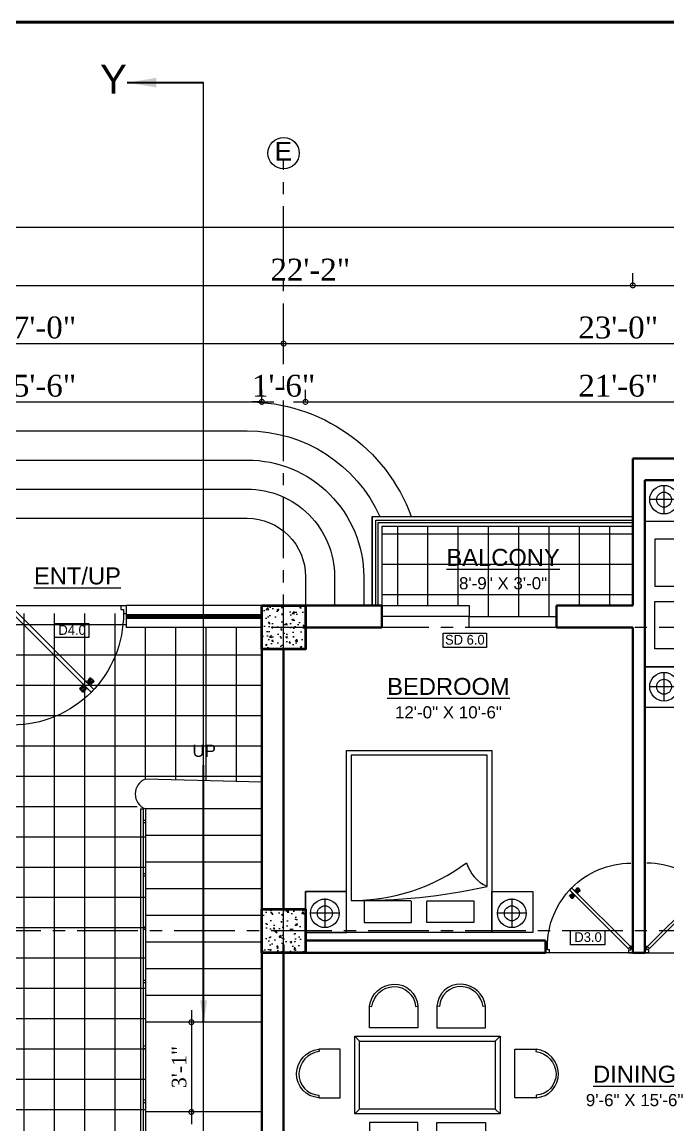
# Model space of a CAD drawing. Header units: inches. Extents: x 5223 to 201172, y -52570 to -12314.
# Drawn here: x 196936.6 to 197203, y -51606.3 to -51151.7 of the extents above; entities that cross this region are included whole.
import ezdxf

# ---------------------------------------------------------------- set-up
doc = ezdxf.new("R2010")
doc.units = ezdxf.units.IN
doc.header["$LTSCALE"] = 20
doc.header["$MEASUREMENT"] = 0
doc.header["$PDMODE"] = 98
doc.linetypes.add('CENTER', pattern=[2, 1.25, -0.25, 0.25, -0.25])
for name, color, linetype, lineweight in [('A. WINDOW', 140, 'Continuous', 5), ('border', 242, 'Continuous', 40), ('CL', 252, 'CENTER', 5), ('column', 1, 'Continuous', 35), ('D-DIM', 5, 'Continuous', 13), ('Dim', 7, 'Continuous', 9), ('Dimention', 77, 'Continuous', 9), ('door', 103, 'Continuous', 9), ('ELE 0.9', 252, 'Continuous', 9), ('furniture', 32, 'Continuous', 5), ('ha', 253, 'Continuous', 5), ('hatch tile', 253, 'Continuous', 0), ('leader lines', 191, 'Continuous', 9), ('PUERTAS', 7, 'Continuous', 13), ('railings', 153, 'Continuous', 9), ('stairs', 6, 'Continuous', 9), ('T-TEXT', 7, 'Continuous', 13), ('text', 247, 'Continuous', 13), ('Wall', 7, 'Continuous', 30), ('window', 150, 'Continuous', 13)]:
    doc.layers.add(name, color=color, linetype=linetype, lineweight=lineweight)
doc.styles.add('ARIAL', font='romans.shx')
doc.styles.get("Standard").update_dxf_attribs({"font": 'ARIALN.TTF'})
doc.styles.add('Times', font='times.ttf')
doc.dimstyles.new('D100', dxfattribs={"dimtxt": 8, "dimasz": 9, "dimexe": 5, "dimexo": 5, "dimgap": 2, "dimtad": 1, "dimdec": 0, "dimzin": 3, "dimdsep": 46, "dimlunit": 4, "dimtxsty": 'Times', "dimblk": 'DOTSMALL', "dimcen": 0.09, "dimdle": 5, "dimaunit": 1, "dimadec": 3, "dimazin": 0, "dimtfac": 1, "dimtdec": 0, "dimtix": 1, "dimtofl": 0, "dimtmove": 1, "dimatfit": 0, "dimfxl": 1, "dimtolj": 1, "dimtzin": 0, "dimarcsym": 0})
doc.dimstyles.get("Standard").update_dxf_attribs({"dimtxt": 12, "dimasz": 9, "dimexe": 6, "dimexo": 12, "dimgap": 0.09, "dimtad": 0, "dimdec": 0, "dimzin": 0, "dimdsep": 46, "dimlunit": 4, "dimtxsty": 'Standard', "dimcen": 3, "dimadec": 0, "dimazin": 0, "dimtfac": 1, "dimtdec": 0, "dimtofl": 0, "dimtmove": 0, "dimatfit": 3, "dimfxl": 1, "dimtolj": 1, "dimtzin": 0, "dimarcsym": 0})

# ---------------------------------------------------------------- blocks, each defined once
blk = doc.blocks.new('COL')
at = {"layer": 'ELE 0.9'}
h = blk.add_hatch(dxfattribs=at)
h.set_pattern_fill('AR-CONC', color=256, style=0)
h.set_pattern_definition([(50, (0, 0), (7.17260183, -0.62752135), [0.75, -8.25]), (355, (0, 0), (-1.38751334, 7.52192134), [0.6, -6.6]), (100.4514, (0.598, -0.052), (5.78509382, 6.89439542), [0.6374019, -7.01142112]), (46.1842, (0, 2), (10.6724105, -1.65519014), [1.125, -12.375]), (96.6356, (0.889, 1.862), (9.34662706, 9.7411787), [0.9561029, -10.51713]), (351.1842, (0, 2), (9.34661945, 9.741186), [0.9, -9.9]), (21, (1, 1.5), (5.96907052, -4.0261889), [0.75, -8.25]), (326, (1, 1.5), (2.43315332, 7.25150045), [0.6, -6.6]), (71.4514, (1.4974, 1.1645), (8.4022263, 3.22530497), [0.6374019, -7.01142112]), (37.5, (0, 0), (0.121598553, 3.32893854), [0, -6.52, 0, -6.7, 0, -6.625]), (7.5, (0, 0), (2.630695374, 3.94411712), [0, -3.82, 0, -6.37, 0, -2.525]), (327.5, (-2.23, 0), (5.33822436, -0.225548717), [0, -2.5, 0, -7.8, 0, -10.35]), (317.5, (-3.23, 0), (5.8318617, 1.00104982), [0, -3.25, 0, -5.18, 0, -7.35])])
h.paths.add_polyline_path([(151149.68, -27522.26), (151149.68, -27540.26), (151167.68, -27540.26), (151167.68, -27522.26)])
at = {"layer": 'column'}
blk.add_lwpolyline([(151149.68, -27522.26), (151167.68, -27522.26), (151167.68, -27540.26)], dxfattribs=at)
blk.add_lwpolyline([(151149.68, -27522.26), (151167.68, -27522.26), (151167.68, -27540.26), (151149.68, -27540.26)], close=True, dxfattribs=at)
blk = doc.blocks.new('3ft')
at = {"layer": 'PUERTAS', "color": 8}
for p, q in [((22.57, 24.94), (21.65, 25.68)), ((22.63, 24.99), (21.69, 25.75)), ((22.74, 25.1), (21.84, 25.9)), ((22.13, 26.28), (21.98, 26.13)), ((22.88, 25.24), (22.01, 26.06)), ((22.13, 26.28), (22.27, 26.42)), ((22.29, 26.41), (22.27, 26.42)), ((23.16, 25.52), (22.34, 26.39)), ((23.3, 25.66), (22.5, 26.56)), ((23.41, 25.77), (22.65, 26.71)), ((22.69, 24.32), (23.02, 24.83)), ((23.46, 25.83), (22.72, 26.75)), ((22.95, 24.96), (22.84, 25.07)), ((22.98, 24.99), (22.86, 25.1)), ((23.03, 25.04), (22.91, 25.15)), ((22.91, 24.53), (23.1, 24.91)), ((23.11, 25.12), (22.99, 25.23)), ((23.13, 24.76), (23.18, 24.99)), ((23.28, 25.3), (23.17, 25.41)), ((23.36, 25.37), (23.25, 25.49)), ((23.31, 24.94), (23.28, 25.08)), ((23.41, 25.43), (23.3, 25.54)), ((23.46, 25.09), (23.32, 25.13)), ((23.44, 25.45), (23.33, 25.56)), ((23.64, 25.27), (23.41, 25.22)), ((23.87, 25.49), (23.49, 25.3)), ((24.08, 25.71), (23.57, 25.38)), ((24.07, 23.82), (24.3, 23.88)), ((24.25, 24), (24.39, 23.97)), ((24.4, 24.15), (24.43, 24.01)), ((24.58, 24.33), (24.52, 24.1)), ((24.6, 23.97), (24.72, 23.86)), ((24.8, 24.56), (24.61, 24.18)), ((25.02, 24.77), (24.68, 24.26)), ((24.68, 24.05), (24.79, 23.94)), ((24.73, 24.1), (24.85, 23.99)), ((24.76, 24.13), (24.87, 24.02)), ((24.97, 23.99), (25.87, 23.2)), ((25.08, 24.1), (26.02, 23.34)), ((25.14, 24.15), (26.06, 23.41)), ((23.63, 23.38), (24.14, 23.72)), ((23.84, 23.6), (24.22, 23.79)), ((24.25, 23.26), (24.99, 22.34)), ((24.27, 23.64), (24.38, 23.53)), ((24.3, 23.67), (24.41, 23.56)), ((24.3, 23.32), (25.06, 22.38)), ((24.35, 23.72), (24.46, 23.61)), ((24.41, 23.43), (25.2, 22.53)), ((24.43, 23.8), (24.54, 23.69)), ((24.55, 23.57), (25.37, 22.7)), ((24.83, 23.85), (25.7, 23.03)), ((25.58, 22.82), (25.43, 22.67)), ((25.58, 22.82), (25.73, 22.97)), ((25.72, 22.98), (25.73, 22.97)), ((0, 0), (36, 0))]:
    blk.add_line(p, q, dxfattribs=at)
at = {"layer": 'PUERTAS', "color": 1}
for p, q in [((21.67, 25.73), (22.17, 26.23)), ((22.49, 24.95), (21.67, 25.61)), ((21.7, 25.82), (22.14, 26.26)), ((21.73, 25.79), (21.7, 25.82)), ((22.58, 26.7), (22.14, 26.26)), ((22.67, 26.73), (22.17, 26.23)), ((22.61, 26.67), (22.58, 26.7)), ((22.6, 24.96), (23.02, 25.38)), ((22.61, 24.25), (22.92, 24.72)), ((22.62, 24.13), (22.61, 24.14)), ((22.7, 25.07), (22.71, 25.06)), ((23.45, 25.91), (22.79, 26.73)), ((22.82, 25.06), (23.08, 25.32)), ((22.94, 24.95), (22.83, 25.07)), ((22.92, 24.72), (22.92, 24.72)), ((22.93, 24.94), (23.19, 25.21)), ((22.93, 24.84), (22.93, 24.83)), ((23.44, 25.81), (23.02, 25.38)), ((23.34, 25.58), (23.08, 25.32)), ((23.46, 25.47), (23.19, 25.21)), ((23.33, 25.7), (23.34, 25.69)), ((23.45, 25.46), (23.33, 25.57)), ((23.57, 25.47), (23.57, 25.47)), ((24.15, 25.79), (23.68, 25.48)), ((23.68, 25.48), (23.68, 25.48)), ((24.25, 23.62), (24.51, 23.89)), ((24.27, 25.78), (24.26, 25.79)), ((24.78, 24.15), (24.51, 23.89)), ((24.89, 24.03), (24.63, 23.77)), ((25.11, 24.14), (24.69, 23.71)), ((24.77, 24.14), (24.88, 24.03)), ((24.79, 24.38), (24.78, 24.37)), ((24.78, 24.26), (24.78, 24.26)), ((25.1, 24.84), (24.79, 24.38)), ((25, 24.03), (25, 24.03)), ((25.09, 24.96), (25.1, 24.95)), ((25.22, 24.14), (26.03, 23.48)), ((23.44, 23.31), (23.45, 23.3)), ((23.56, 23.3), (24.03, 23.61)), ((24.03, 23.61), (24.03, 23.62)), ((24.14, 23.62), (24.14, 23.62)), ((24.26, 23.29), (24.69, 23.71)), ((24.26, 23.63), (24.37, 23.52)), ((24.26, 23.18), (24.92, 22.37)), ((24.37, 23.52), (24.63, 23.77)), ((24.37, 23.4), (24.37, 23.4)), ((25.04, 22.36), (25.54, 22.86)), ((25.1, 22.42), (25.13, 22.39)), ((25.13, 22.39), (25.57, 22.83)), ((26.04, 23.37), (25.54, 22.86)), ((26.01, 23.27), (25.57, 22.83)), ((25.98, 23.3), (26.01, 23.27))]:
    blk.add_line(p, q, dxfattribs=at)
at = {"layer": 'PUERTAS', "color": 2}
for p, q in [((21.99, 26.11), (21.98, 26.13)), ((26.05, 25.92), (25.23, 26.74)), ((25.42, 22.68), (25.43, 22.67))]:
    blk.add_line(p, q, dxfattribs=at)
at = {"layer": 'PUERTAS', "color": 1}
for centre, start, end in [((22.54, 25.01), 231.0764, 315), ((22.67, 24.2), 135, 225), ((22.73, 26.68), 38.9236, 135), ((22.77, 25.12), 225, 315), ((22.99, 24.89), 135, 219.7428), ((22.87, 24.78), 315, 39.7428), ((23.28, 25.63), 315, 45), ((23.39, 25.86), 315, 38.9236), ((23.51, 25.41), 50.2572, 135), ((23.62, 25.53), 230.2572, 315), ((24.2, 25.73), 45, 135), ((24.84, 24.31), 135, 219.7428), ((24.72, 24.21), 315, 39.7428), ((24.94, 23.98), 45, 135), ((25.04, 24.89), 315, 45), ((25.17, 24.08), 51.0764, 135), ((23.51, 23.36), 225, 315), ((24.09, 23.56), 50.2572, 135), ((24.2, 23.68), 230.2572, 315), ((24.32, 23.23), 135, 218.9236), ((24.42, 23.46), 135, 225), ((24.98, 22.42), 218.9236, 315), ((25.98, 23.42), 315, 51.0764)]:
    blk.add_arc(centre, 0.08, start, end, dxfattribs=at)
at = {"layer": 'window'}
for p, q in [((1.01, 2.52), (25.23, 26.74)), ((26.05, 25.92), (1.77, 1.64)), ((0, 2.4), (0, 0)), ((0.72, 2.4), (0, 2.4)), ((1.6, 0), (0, 0)), ((0.72, 1.52), (0.72, 2.44)), ((0.8, 1.52), (0.72, 1.52)), ((0.8, 1.52), (0.8, 2.41)), ((0.8, 1.2), (0.8, 1.52)), ((1.6, 1.2), (0.8, 1.2)), ((1.57, 1.84), (0.94, 2.47)), ((1.63, 1.89), (0.97, 2.55)), ((1.63, 1.89), (1.57, 1.84)), ((1.77, 1.64), (1.57, 1.84)), ((1.6, 0), (1.6, 1.2)), ((34.4, 0), (34.4, 1.2)), ((34.4, 1.2), (35.2, 1.2)), ((34.4, 0), (36, 0)), ((35.2, 1.2), (35.2, 2.4)), ((35.2, 2.4), (36, 2.4)), ((36, 0), (36, 2.4))]:
    blk.add_line(p, q, dxfattribs=at)
for radius in [0.155, 0.0752]:
    blk.add_circle((0.82, 2.56), radius, dxfattribs=at)
blk.add_arc((0.82, 2.56), 34.38, 359.7285, 90.0333, dxfattribs=at)
blk = doc.blocks.new('*U20')
at = {"color": 3, "xscale": -1}
blk.add_blockref('3ft', (42, 0), dxfattribs=at)
blk = doc.blocks.new('ban6c 800x1500')
for p, q in [((-388, 2100), (-338, 2050)), ((412, 2100), (362, 2050)), ((-388, 600), (-338, 650)), ((412, 600), (362, 650))]:
    blk.add_line(p, q)
for points in [[(245, 2472, 0.400825), (-5, 2701, 0.365678), (-255, 2472)], [(-698, 1948), (-695, 1924, 0.365407), (-901, 1698, 0.400527), (-696, 1473), (-698, 1448)], [(722, 1948), (718, 1924, -0.365407), (925, 1698, -0.400527), (720, 1473), (722, 1448)], [(-698, 752), (-695, 777, -0.365407), (-901, 1003, -0.400527), (-696, 1227), (-698, 1252)], [(722, 752), (718, 777, 0.365407), (925, 1003, 0.400527), (720, 1227), (722, 1252)], [(245, 229, -0.400825), (-5, 0, -0.365678), (-255, 229)]]:
    blk.add_lwpolyline(points, format="xyb")
for points in [[(-5, 2676, -0.400527), (220, 2470), (245, 2472), (245, 2250), (-255, 2250), (-255, 2472), (-230, 2469, -0.365407)], [(-926, 1698, 0.400825), (-698, 1448), (-476, 1448), (-476, 1948), (-698, 1948, 0.365678)], [(950, 1698, -0.400825), (722, 1448), (500, 1448), (500, 1948), (722, 1948, -0.365678)], [(-926, 1002, -0.400825), (-698, 1252), (-476, 1252), (-476, 752), (-698, 752, -0.365678)], [(950, 1002, 0.400825), (722, 1252), (500, 1252), (500, 752), (722, 752, 0.365678)], [(-5, 25, 0.400527), (220, 230), (245, 229), (245, 450), (-255, 450), (-255, 229), (-230, 232, 0.365407)]]:
    blk.add_lwpolyline(points, format="xyb", close=True)
for points in [[(-388, 600), (-388, 2100), (412, 2100), (412, 600)], [(-338, 650), (-338, 2050), (362, 2050), (362, 650)]]:
    blk.add_lwpolyline(points, close=True)
blk = doc.blocks.new('dvxcbv')
for p, q in [((79270.92, 92034.28), (79206.92, 92034.28)), ((79206.92, 92034.28), (79206.92, 91972.28)), ((79270.92, 92034.28), (79206.92, 92034.28)), ((79206.92, 92034.28), (79206.92, 91954.28)), ((79208.95, 92032.28), (79268.88, 92032.28)), ((79208.95, 91974.47), (79208.95, 92032.28)), ((79268.88, 92032.28), (79268.88, 91968.35)), ((79270.92, 91972.28), (79270.92, 92034.28)), ((79270.92, 91954.28), (79270.92, 92034.28)), ((79206.92, 91972.28), (79188.92, 91972.28)), ((79188.92, 91972.28), (79188.92, 91954.28)), ((79206.92, 91972.28), (79188.92, 91972.28)), ((79188.92, 91972.28), (79188.92, 91954.28)), ((79206.92, 91954.28), (79206.92, 91972.28)), ((79270.92, 91972.28), (79288.92, 91972.28)), ((79288.92, 91972.28), (79270.92, 91972.28)), ((79270.92, 91954.28), (79270.92, 91972.28)), ((79288.92, 91954.28), (79288.92, 91972.28)), ((79288.92, 91972.28), (79288.92, 91954.28)), ((79198.12, 91969.18), (79198.12, 91956.59)), ((79214.78, 91968.14), (79214.78, 91958.62)), ((79235.3, 91968.14), (79214.78, 91968.14)), ((79235.53, 91958.62), (79235.53, 91967.91)), ((79242.3, 91958.62), (79242.3, 91967.91)), ((79242.53, 91968.14), (79263.05, 91968.14)), ((79263.05, 91968.14), (79263.05, 91958.62)), ((79280.36, 91969.18), (79280.36, 91956.59)), ((79191.82, 91962.69), (79204.41, 91962.69)), ((79274.06, 91962.69), (79286.66, 91962.69)), ((79214.78, 91958.62), (79235.53, 91958.62)), ((79263.05, 91958.62), (79242.3, 91958.62)), ((79188.92, 91954.28), (79288.92, 91954.28)), ((79188.92, 91954.28), (79206.92, 91954.28)), ((79206.92, 91954.28), (79270.92, 91954.28)), ((79288.92, 91954.28), (79270.92, 91954.28))]:
    blk.add_line(p, q)
at = {"extrusion": (0, 0, -1)}
for centre, major_axis, start_param, end_param in [((79202.06, 91989.63), (-11.77, 11.77), 2.643035, 3.500356), ((79268.2, 92052.59), (59.57, 59.57), 2.348133, 2.994137), ((79264.85, 92225.36), (-181.75, 181.75), 3.91132, 4.146218), ((79198.12, 91962.69), (-4.45, 4.45), 2.356194490190969, 8.639379797370555), ((79235.3, 91967.91), (-0.164, 0.164), 0.785398, 2.356194), ((79242.53, 91967.91), (0.164, 0.164), 3.926991, 5.497787), ((79280.36, 91962.69), (-4.45, 4.45), 2.356194490190969, 8.639379797370555), ((79198.12, 91962.69), (-2.33, 2.33), 2.356194490189522, 8.63937979736911), ((79280.36, 91962.69), (-2.33, 2.33), 2.356194490189522, 8.63937979736911)]:
    blk.add_ellipse(centre, major_axis=major_axis, ratio=1, start_param=start_param, end_param=end_param, dxfattribs=at)
blk = doc.blocks.new('_DotSmall')
at = {"layer": 'Dimention', "color": 0, "const_width": 0.5}
blk.add_lwpolyline([(-0.0625, 0, 1), (0.0625, 0, 1)], format="xyb", close=True, dxfattribs=at)
blk = doc.blocks.new('*D41')
at = {"layer": 'Defpoints', "color": 0, "transparency": 16777216}
for p in [(197011.49, -51563.96), (197006.44, -51600.96), (197011.49, -51600.96)]:
    blk.add_point(p, dxfattribs=at)
at = {"layer": 'Dim', "color": 0, "lineweight": 5, "transparency": 16777216}
for p, q in [((197006.44, -51558.96), (197006.44, -51605.96)), ((197006.49, -51563.96), (197001.44, -51563.96)), ((197006.49, -51600.96), (197001.44, -51600.96))]:
    blk.add_line(p, q, dxfattribs=at)
at = {"layer": 'Dim', "color": 0, "lineweight": 5, "transparency": 16777216, "xscale": 4, "yscale": 4, "zscale": 4}
for p, rotation in [((197006.44, -51563.96), 90), ((197006.44, -51600.96), 270)]:
    blk.add_blockref('_DotSmall', p, dxfattribs=dict(at, rotation=rotation))
at = {"layer": 'Dim', "color": 0, "transparency": 16777216, "insert": (197001.39, -51582.46), "char_height": 6, "attachment_point": 5, "rotation": 90, "style": 'Times'}
blk.add_mtext('\\A1;3\'-1"', dxfattribs=at)
blk = doc.blocks.new('*D45')
at = {"layer": 'Defpoints', "color": 0, "transparency": 16777216}
for p in [(196447.49, -51236.26), (197329.49, -51236.26), (197329.49, -51236.26)]:
    blk.add_point(p, dxfattribs=at)
at = {"layer": 'Dim', "color": 0, "lineweight": 5, "transparency": 16777216}
for p, q in [((196447.49, -51236.26), (196447.49, -51231.26)), ((197329.49, -51236.26), (197329.49, -51231.26)), ((196442.49, -51236.26), (197334.49, -51236.26))]:
    blk.add_line(p, q, dxfattribs=at)
at = {"layer": 'Dim', "color": 0, "lineweight": 5, "transparency": 16777216, "xscale": 4, "yscale": 4, "zscale": 4, "rotation": 180}
blk.add_blockref('_DotSmall', (196447.49, -51236.26), dxfattribs=at)
at = {"layer": 'Dim', "color": 0, "lineweight": 5, "transparency": 16777216, "xscale": 4, "yscale": 4, "zscale": 4}
blk.add_blockref('_DotSmall', (197329.49, -51236.26), dxfattribs=at)
at = {"layer": 'Dim', "color": 0, "transparency": 16777216, "insert": (196888.49, -51229.66), "char_height": 9, "attachment_point": 5, "style": 'Times'}
blk.add_mtext('\\A1;73\'-6"', dxfattribs=at)
blk = doc.blocks.new('*U55')
at = {"color": 3}
blk.add_blockref('3ft', (0, 0), dxfattribs=at)
blk = doc.blocks.new('*D112')
at = {"layer": 'Defpoints', "color": 0, "transparency": 16777216}
for p in [(196849.49, -51308.26), (197035.49, -51308.26), (197035.49, -51308.26)]:
    blk.add_point(p, dxfattribs=at)
at = {"layer": 'Dim', "color": 0, "lineweight": 5, "transparency": 16777216}
for p, q in [((196849.49, -51308.26), (196849.49, -51303.26)), ((197035.49, -51308.26), (197035.49, -51303.26)), ((196844.49, -51308.26), (197040.49, -51308.26))]:
    blk.add_line(p, q, dxfattribs=at)
at = {"layer": 'Dim', "color": 0, "lineweight": 5, "transparency": 16777216, "xscale": 4, "yscale": 4, "zscale": 4, "rotation": 180}
blk.add_blockref('_DotSmall', (196849.49, -51308.26), dxfattribs=at)
at = {"layer": 'Dim', "color": 0, "lineweight": 5, "transparency": 16777216, "xscale": 4, "yscale": 4, "zscale": 4}
blk.add_blockref('_DotSmall', (197035.49, -51308.26), dxfattribs=at)
at = {"layer": 'Dim', "color": 0, "transparency": 16777216, "insert": (196942.49, -51301.68), "char_height": 9, "attachment_point": 5, "style": 'Times'}
blk.add_mtext('\\A1;15\'-6"', dxfattribs=at)
blk = doc.blocks.new('*D113')
at = {"layer": 'Defpoints', "color": 0, "transparency": 16777216}
for p in [(197035.49, -51308.26), (197053.49, -51308.26), (197053.49, -51308.26)]:
    blk.add_point(p, dxfattribs=at)
at = {"layer": 'Dim', "color": 0, "lineweight": 5, "transparency": 16777216}
for p, q in [((197035.49, -51308.26), (197035.49, -51303.26)), ((197053.49, -51308.26), (197053.49, -51303.26)), ((197035.49, -51308.26), (197031.49, -51308.26)), ((197053.49, -51308.26), (197057.49, -51308.26))]:
    blk.add_line(p, q, dxfattribs=at)
at = {"layer": 'Dim', "color": 0, "lineweight": 5, "transparency": 16777216, "xscale": 4, "yscale": 4, "zscale": 4}
blk.add_blockref('_DotSmall', (197035.49, -51308.26), dxfattribs=at)
at = {"layer": 'Dim', "color": 0, "lineweight": 5, "transparency": 16777216, "xscale": 4, "yscale": 4, "zscale": 4, "rotation": 180}
blk.add_blockref('_DotSmall', (197053.49, -51308.26), dxfattribs=at)
at = {"layer": 'Dim', "color": 0, "transparency": 16777216, "insert": (197044.49, -51301.68), "char_height": 9, "attachment_point": 5, "style": 'Times'}
blk.add_mtext('\\A1;1\'-6"', dxfattribs=at)
blk = doc.blocks.new('*D114')
at = {"layer": 'Defpoints', "color": 0, "transparency": 16777216}
for p in [(197053.49, -51308.26), (197311.49, -51308.26), (197311.49, -51308.26)]:
    blk.add_point(p, dxfattribs=at)
at = {"layer": 'Dim', "color": 0, "lineweight": 5, "transparency": 16777216}
for p, q in [((197053.49, -51308.26), (197053.49, -51303.26)), ((197311.49, -51308.26), (197311.49, -51303.26)), ((197048.49, -51308.26), (197316.49, -51308.26))]:
    blk.add_line(p, q, dxfattribs=at)
at = {"layer": 'Dim', "color": 0, "lineweight": 5, "transparency": 16777216, "xscale": 4, "yscale": 4, "zscale": 4, "rotation": 180}
blk.add_blockref('_DotSmall', (197053.49, -51308.26), dxfattribs=at)
at = {"layer": 'Dim', "color": 0, "lineweight": 5, "transparency": 16777216, "xscale": 4, "yscale": 4, "zscale": 4}
blk.add_blockref('_DotSmall', (197311.49, -51308.26), dxfattribs=at)
at = {"layer": 'Dim', "color": 0, "transparency": 16777216, "insert": (197182.49, -51301.68), "char_height": 9, "attachment_point": 5, "style": 'Times'}
blk.add_mtext('\\A1;21\'-6"', dxfattribs=at)
blk = doc.blocks.new('*D118')
at = {"layer": 'Defpoints', "color": 0, "transparency": 16777216}
for p in [(196840.49, -51283.74), (197044.47, -51284.26), (197044.47, -51284.26)]:
    blk.add_point(p, dxfattribs=at)
at = {"layer": 'Dim', "color": 0, "lineweight": 5, "transparency": 16777216}
for p, q in [((197044.47, -51284.26), (197044.47, -51279.26)), ((196835.49, -51284.26), (197049.47, -51284.26)), ((196840.49, -51284.26), (196840.49, -51289.26))]:
    blk.add_line(p, q, dxfattribs=at)
at = {"layer": 'Dim', "color": 0, "lineweight": 5, "transparency": 16777216, "xscale": 4, "yscale": 4, "zscale": 4, "rotation": 180}
blk.add_blockref('_DotSmall', (196840.49, -51284.26), dxfattribs=at)
at = {"layer": 'Dim', "color": 0, "lineweight": 5, "transparency": 16777216, "xscale": 4, "yscale": 4, "zscale": 4}
blk.add_blockref('_DotSmall', (197044.47, -51284.26), dxfattribs=at)
at = {"layer": 'Dim', "color": 0, "transparency": 16777216, "insert": (196942.48, -51277.66), "char_height": 9, "attachment_point": 5, "style": 'Times'}
blk.add_mtext('\\A1;17\'-0"', dxfattribs=at)
blk = doc.blocks.new('*D119')
at = {"layer": 'Defpoints', "color": 0, "transparency": 16777216}
for p in [(197044.47, -51284.26), (197320.49, -51284.26), (197320.49, -51284.26)]:
    blk.add_point(p, dxfattribs=at)
at = {"layer": 'Dim', "color": 0, "lineweight": 5, "transparency": 16777216}
for p, q in [((197044.47, -51284.26), (197044.47, -51279.26)), ((197320.49, -51284.26), (197320.49, -51279.26)), ((197039.47, -51284.26), (197325.49, -51284.26))]:
    blk.add_line(p, q, dxfattribs=at)
at = {"layer": 'Dim', "color": 0, "lineweight": 5, "transparency": 16777216, "xscale": 4, "yscale": 4, "zscale": 4, "rotation": 180}
blk.add_blockref('_DotSmall', (197044.47, -51284.26), dxfattribs=at)
at = {"layer": 'Dim', "color": 0, "lineweight": 5, "transparency": 16777216, "xscale": 4, "yscale": 4, "zscale": 4}
blk.add_blockref('_DotSmall', (197320.49, -51284.26), dxfattribs=at)
at = {"layer": 'Dim', "color": 0, "transparency": 16777216, "insert": (197182.48, -51277.68), "char_height": 9, "attachment_point": 5, "style": 'Times'}
blk.add_mtext('\\A1;23\'-0"', dxfattribs=at)
blk = doc.blocks.new('*D126')
at = {"layer": 'Defpoints', "color": 0, "transparency": 16777216}
for p in [(196922.49, -51260.26), (197188.49, -51260.26), (197188.49, -51260.26)]:
    blk.add_point(p, dxfattribs=at)
at = {"layer": 'Dim', "color": 0, "lineweight": 5, "transparency": 16777216}
for p, q in [((196922.49, -51260.26), (196922.49, -51255.26)), ((197188.49, -51260.26), (197188.49, -51255.26)), ((196917.49, -51260.26), (197193.49, -51260.26))]:
    blk.add_line(p, q, dxfattribs=at)
at = {"layer": 'Dim', "color": 0, "lineweight": 5, "transparency": 16777216, "xscale": 4, "yscale": 4, "zscale": 4, "rotation": 180}
blk.add_blockref('_DotSmall', (196922.49, -51260.26), dxfattribs=at)
at = {"layer": 'Dim', "color": 0, "lineweight": 5, "transparency": 16777216, "xscale": 4, "yscale": 4, "zscale": 4}
blk.add_blockref('_DotSmall', (197188.49, -51260.26), dxfattribs=at)
at = {"layer": 'Dim', "color": 0, "transparency": 16777216, "insert": (197055.49, -51253.76), "char_height": 9, "attachment_point": 5, "style": 'Times'}
blk.add_mtext('\\A1;22\'-2"', dxfattribs=at)
blk = doc.blocks.new('*D127')
at = {"layer": 'Defpoints', "color": 0, "transparency": 16777216}
for p in [(197188.49, -51260.26), (197329.49, -51260.26), (197329.49, -51260.26)]:
    blk.add_point(p, dxfattribs=at)
at = {"layer": 'Dim', "color": 0, "lineweight": 5, "transparency": 16777216}
for p, q in [((197188.49, -51260.26), (197188.49, -51255.26)), ((197329.49, -51260.26), (197329.49, -51255.26)), ((197183.49, -51260.26), (197334.49, -51260.26))]:
    blk.add_line(p, q, dxfattribs=at)
at = {"layer": 'Dim', "color": 0, "lineweight": 5, "transparency": 16777216, "xscale": 4, "yscale": 4, "zscale": 4, "rotation": 180}
blk.add_blockref('_DotSmall', (197188.49, -51260.26), dxfattribs=at)
at = {"layer": 'Dim', "color": 0, "lineweight": 5, "transparency": 16777216, "xscale": 4, "yscale": 4, "zscale": 4}
blk.add_blockref('_DotSmall', (197329.49, -51260.26), dxfattribs=at)
at = {"layer": 'Dim', "color": 0, "transparency": 16777216, "insert": (197258.99, -51253.66), "char_height": 9, "attachment_point": 5, "style": 'Times'}
blk.add_mtext('\\A1;11\'-9"', dxfattribs=at)

msp = doc.modelspace()

# ---------------------------------------------------------------- hatches: boundary and pattern name
at = {"layer": 'hatch tile'}
h = msp.add_hatch(dxfattribs=at)
h.set_pattern_fill('NET', color=256, scale=100, style=0)
h.set_pattern_definition([(7e-07, (6704.01, -2325.126), (-1.5e-07, 12.5), []), (90.000001, (6704.01, -2325.126), (-12.5, -1.5e-07), [])])
h.paths.add_polyline_path([(197084.99, -51359.56), (197084.99, -51392.26), (197120.99, -51392.26), (197120.99, -51396.76), (197156.99, -51396.76), (197156.99, -51392.26), (197188.49, -51392.26), (197188.49, -51359.56)])
h.paths.add_polyline_path([(197110.27, -51367.04), (197159.71, -51367.04), (197159.71, -51387.44), (197110.27, -51387.44)], flags=24)
h = msp.add_hatch(dxfattribs=at)
h.set_pattern_fill('NET', color=256, scale=100, angle=7e-07, style=0)
h.paths.add_polyline_path([(196922.49, -51803.96), (196922.49, -51788.61), (196849.49, -51788.61), (196849.49, -51795.96), (196849.49, -51803.96)])
h.paths.add_polyline_path([(197011.49, -51803.96), (197011.49, -51788.61), (196922.49, -51788.61), (196922.49, -51803.96)])
h.paths.add_polyline_path([(197011.49, -51788.61), (197011.49, -51803.96), (197035.49, -51803.96), (197035.49, -51788.61)])
h.paths.add_polyline_path([(197011.49, -51788.61), (197035.49, -51788.61), (197035.49, -51677.96), (197011.49, -51677.96)])
h.paths.add_polyline_path([(197035.49, -51401.26), (197011.49, -51401.25), (197011.49, -51464.39), (197035.49, -51464.96)])
h.paths.add_polyline_path([(196922.49, -51741.96), (196849.49, -51741.96), (196849.49, -51788.61), (196922.49, -51788.61)])
edge = h.paths.add_edge_path()
edge.add_line((196931.49, -51741.96), (196922.49, -51741.96))
edge.add_line((196922.49, -51741.96), (196922.49, -51788.61))
edge.add_line((196922.49, -51788.61), (197011.49, -51788.61))
edge.add_line((197011.49, -51788.61), (197011.49, -51677.96))
edge.add_line((197011.49, -51677.96), (196987.49, -51677.96))
edge.add_line((196987.49, -51677.96), (196987.49, -51475.96))
edge.add_arc((196987.34, -51469.89), 6.07, 88.6463, 271.3537, ccw=False)
edge.add_line((196987.49, -51463.83), (197011.49, -51464.39))
edge.add_line((197011.49, -51464.39), (197011.49, -51401.25))
edge.add_line((197011.49, -51401.25), (196979.49, -51401.25))
edge.add_line((196979.49, -51401.25), (196979.49, -51395.45))
edge.add_line((196979.49, -51395.45), (196931.49, -51395.45))
edge.add_line((196931.49, -51395.45), (196931.49, -51689.96))
edge.add_line((196931.49, -51689.96), (196931.49, -51741.96))

# ---------------------------------------------------------------- linework, layer by layer
at = {"layer": 'A. WINDOW'}
for p, q in [((197035.49, -51392.26), (196979.49, -51392.25)), ((196979.49, -51392.25), (196979.49, -51401.25)), ((197035.49, -51401.26), (196979.49, -51401.25))]:
    msp.add_line(p, q, dxfattribs=at)
at = {"layer": 'A. WINDOW', "const_width": 2}
msp.add_lwpolyline([(197035.49, -51396.76), (196979.49, -51396.75)], dxfattribs=at)
at = {"layer": 'border'}
msp.add_lwpolyline([(195851.85, -51151.73), (197893.12, -51151.73), (197893.12, -52570.02), (195851.85, -52570.02)], close=True, dxfattribs=at)
at = {"layer": 'CL'}
for p, q in [((197044.47, -52452.67), (197044.47, -51208.87)), ((197744.34, -51401.26), (197035.49, -51401.26)), ((197744.34, -51526.34), (196104.76, -51526.34))]:
    msp.add_line(p, q, dxfattribs=at)
at = {"layer": 'D-DIM'}
msp.add_line((197011.49, -52458.21), (197011.49, -51176.7), dxfattribs=at)
at = {"layer": 'door'}
for points in [[(197120.99, -51396.76), (197084.99, -51396.76), (197084.99, -51392.26), (197120.99, -51392.26)], [(197120.99, -51396.76), (197156.99, -51396.76), (197156.99, -51401.26), (197120.99, -51401.26)]]:
    msp.add_lwpolyline(points, close=True, dxfattribs=at)
at = {"layer": 'leader lines'}
msp.add_circle((197044.47, -51205.79), 6.46, dxfattribs=at)
at = {"layer": 'railings'}
for p, q in [((197080.99, -51355.56), (197080.99, -51392.26)), ((197080.99, -51355.56), (197188.49, -51355.56)), ((197084.99, -51359.56), (197084.99, -51392.26)), ((197084.99, -51359.56), (197188.49, -51359.56)), ((196985.49, -51475.96), (196985.49, -51679.4)), ((196985.49, -51475.96), (196986.49, -51475.96)), ((196986.49, -51475.96), (196986.49, -51679.4)), ((196986.49, -51480.62), (196987.49, -51480.62)), ((196986.49, -51481.62), (196987.49, -51481.62)), ((196986.49, -51502.62), (196987.49, -51502.62)), ((196986.49, -51503.62), (196987.49, -51503.62)), ((196986.49, -51524.62), (196987.49, -51524.62)), ((196986.49, -51525.62), (196987.49, -51525.62)), ((196986.49, -51546.62), (196987.49, -51546.62)), ((196986.49, -51547.62), (196987.49, -51547.62)), ((196986.49, -51573.76), (196987.49, -51573.76)), ((196986.49, -51574.76), (196987.49, -51574.76)), ((196986.49, -51596.02), (196987.49, -51596.02)), ((196986.49, -51597.02), (196987.49, -51597.02))]:
    msp.add_line(p, q, dxfattribs=at)
for points in [[(197080.99, -51392.26), (197080.99, -51355.56), (197188.49, -51355.56)], [(197082.49, -51392.26), (197082.49, -51357.06), (197188.49, -51357.06)], [(197083.49, -51392.26), (197083.49, -51358.06), (197188.49, -51358.06)]]:
    msp.add_lwpolyline(points, dxfattribs=at)
at = {"layer": 'stairs'}
for p, q in [((197035.49, -51464.96), (196987.49, -51463.83)), ((196987.49, -51475.96), (196987.49, -51677.96)), ((197035.49, -51475.96), (196987.49, -51475.96)), ((197035.49, -51486.96), (196987.49, -51486.96)), ((197035.49, -51497.96), (196987.49, -51497.96)), ((197035.49, -51508.96), (196987.49, -51508.96)), ((197035.49, -51519.96), (196987.49, -51519.96)), ((197035.49, -51530.96), (196987.49, -51530.96)), ((197035.49, -51541.96), (196987.49, -51541.96)), ((197035.49, -51552.96), (196987.49, -51552.96)), ((197035.49, -51563.96), (196987.49, -51563.96)), ((197035.49, -51600.96), (196987.49, -51600.96))]:
    msp.add_line(p, q, dxfattribs=at)
for points in [[(196853.23, -51395.39, -0.568419), (196910.45, -51308.26), (197029.49, -51308.26, -0.314997), (197097.12, -51355.56, -0.314997)], [(196860.73, -51381.28, -0.507363), (196910.17, -51320.26), (197029.49, -51320.26, -0.294747), (197084.17, -51355.56, -0.294747)], [(196871.14, -51370.11, -0.441017), (196909.86, -51332.26), (197029.49, -51332.26, -0.414214), (197077.49, -51380.26), (197077.49, -51392.26)], [(196884.13, -51361.88, -0.351702), (196909.49, -51344.26), (197029.49, -51344.26, -0.414214), (197065.49, -51380.26), (197065.49, -51392.26)], [(196849.49, -51424.86), (196849.49, -51416.26, -0.414214), (196909.49, -51356.26), (197029.49, -51356.26, -0.414214), (197053.49, -51380.26), (197053.49, -51392.26)], [(196987.49, -51463.83, 0.69903), (196987.49, -51475.96, 11.588323)]]:
    msp.add_lwpolyline(points, format="xyb", dxfattribs=at)
at = {"layer": 'T-TEXT', "lineweight": 9}
for points in [[(196964.09, -51405.45), (196950.04, -51405.45), (196950.04, -51399.56), (196964.09, -51399.56)], [(197128.14, -51409.46), (197110.34, -51409.46), (197110.34, -51403.57), (197128.14, -51403.57)], [(197176.89, -51532.02), (197162.83, -51532.02), (197162.83, -51526.13), (197176.89, -51526.13)]]:
    msp.add_lwpolyline(points, close=True, dxfattribs=at)
at = {"layer": 'Wall'}
for p, q in [((197188.49, -51392.26), (197188.49, -51331.56)), ((197188.49, -51331.56), (197220.99, -51331.56)), ((197193.49, -51535.34), (197193.49, -51340.56)), ((197193.49, -51340.56), (197220.99, -51340.56)), ((197188.49, -51379.74), (197188.49, -51392.26)), ((197035.49, -51392.26), (197035.49, -51517.34)), ((197084.99, -51401.26), (197084.99, -51392.26)), ((197156.99, -51392.26), (197188.49, -51392.26)), ((197156.99, -51401.26), (197156.99, -51392.26)), ((197188.49, -51401.26), (197188.49, -51535.34)), ((197044.49, -51410.26), (197044.49, -51517.34)), ((197044.47, -51531.96), (197044.49, -51676.58)), ((197152.49, -51530.34), (197053.49, -51530.34)), ((197152.49, -51530.34), (197152.49, -51535.34)), ((197035.49, -51535.34), (197035.49, -51679.96)), ((197152.49, -51535.34), (197053.49, -51535.34)), ((197193.49, -51535.34), (197188.49, -51535.34))]:
    msp.add_line(p, q, dxfattribs=at)
for points in [[(197053.49, -51392.26), (197084.99, -51392.26)], [(197053.49, -51401.26), (197084.99, -51401.26)], [(197156.99, -51401.26), (197188.49, -51401.26)]]:
    msp.add_lwpolyline(points, dxfattribs=at)

# ---------------------------------------------------------------- block references
at = {"layer": 'door', "xscale": -1.333333333328483, "yscale": 1.333333333328483, "zscale": 1.333333333333333, "rotation": 179.9999992965122}
msp.add_blockref('*U55', (196931.49, -51392.25), dxfattribs=at)
at = {"layer": 'door', "rotation": 7.036962474964308e-07}
msp.add_blockref('*U20', (197146.49, -51535.34), dxfattribs=at)
at = {"layer": 'door', "xscale": -1, "rotation": 7.03696221293626e-07}
msp.add_blockref('*U20', (197235.49, -51535.34), dxfattribs=at)
at = {"layer": 'ELE 0.9', "rotation": 1.659189019570969e-07}
for p in [(45885.8, -23870), (45885.8, -23995.09)]:
    msp.add_blockref('COL', p, dxfattribs=at)
at = {"layer": 'furniture'}
for name, p, xscale, yscale, zscale, rotation in [('dvxcbv', (110986.35, -125673.92), -0.9375000001455195, 0.9375000001600711, 0.9375000001500666, 270.0000014087264), ('dvxcbv', (271386.84, -137734.1), -0.9375000001455193, 0.9375000001550688, 0.9375000001500666, 7.034739191169592e-07), ('ban6c 800x1500', (197049.79, -51585.29), 0.04000000000814907, 0.04000000000814907, 0.04000000000814907, 270.0000007060933)]:
    msp.add_blockref(name, p, dxfattribs=dict(at, xscale=xscale, yscale=yscale, zscale=zscale, rotation=rotation))

# ---------------------------------------------------------------- texts
at = {"layer": 'T-TEXT', "ltscale": 0.5, "char_height": 7, "attachment_point": 5, "rotation": 0}
for s, insert in [('{\\fArial|b0|i0|c0|p34;\\L\\C7;BALCONY\\H0.7143x;\\P\\l8\'-9" X 3\'-0"}', (197134.99, -51377.24)), ('{\\fArial|b0|i0|c0|p34;\\L\\C7;ENT/UP}', (196959.43, -51380.06)), ('{\\fArial|b0|i0|c0|p34;\\L\\C7;BEDROOM\\H0.7143x;\\P\\l12\'-0" X 10\'-6"}', (197112.45, -51430.43)), ('{\\fArial|b0|i0|c0|p34;\\L\\C7;DINING\\H0.7143x;\\P\\l9\'-6" X 15\'-6"}', (197189.24, -51590.26))]:
    msp.add_mtext(s, dxfattribs=dict(at, insert=insert))
at = {"layer": 'T-TEXT', "ltscale": 0.5, "insert": (197011.72, -51452.12), "char_height": 5, "width": 1.466437204411581e-14, "attachment_point": 5, "rotation": 0}
msp.add_mtext('{\\fArial|b0|i0|c0|p34;\\C7;UP}', dxfattribs=at)
at = {"layer": 'text', "attachment_point": 5, "rotation": 360}
for s, insert, char_height in [('{\\fArial Baltic|b0|i0|c0|p34;Y}', (196974.29, -51175.23), 12), ('{\\fArial Baltic|b0|i0|c0|p34;E}', (197044.36, -51204.97), 7.68)]:
    msp.add_mtext(s, dxfattribs=dict(at, insert=insert, char_height=char_height))
at = {"layer": 'text', "char_height": 4, "attachment_point": 2, "style": 'ARIAL'}
for s, insert in [('{\\fCentury Gothic|b0|i0|c0|p34;D4.0}', (196957.24, -51400.31)), ('{\\fCentury Gothic|b0|i0|c0|p34;SD 6.0}', (197119.22, -51404.32)), ('{\\fCentury Gothic|b0|i0|c0|p34;D3.0}', (197170.03, -51526.88))]:
    msp.add_mtext(s, dxfattribs=dict(at, insert=insert))

# ---------------------------------------------------------------- dimensions: what is measured, and where the dimension line sits
at = {"layer": 'Dim'}
for base, p1, p2, picture, middle in [((197329.49, -51236.26), (196447.49, -51236.26), (197329.49, -51236.26), '*D45', (196888.49, -51229.66)), ((197188.49, -51260.26), (196922.49, -51260.26), (197188.49, -51260.26), '*D126', (197055.49, -51253.76)), ((197329.49, -51260.26), (197188.49, -51260.26), (197329.49, -51260.26), '*D127', (197258.99, -51253.66)), ((197044.47, -51284.26), (196840.49, -51283.74), (197044.47, -51284.26), '*D118', (196942.48, -51277.66)), ((197320.49, -51284.26), (197044.47, -51284.26), (197320.49, -51284.26), '*D119', (197182.48, -51277.68)), ((197035.49, -51308.26), (196849.49, -51308.26), (197035.49, -51308.26), '*D112', (196942.49, -51301.68)), ((197053.49, -51308.26), (197035.49, -51308.26), (197053.49, -51308.26), '*D113', (197044.49, -51301.68)), ((197311.49, -51308.26), (197053.49, -51308.26), (197311.49, -51308.26), '*D114', (197182.49, -51301.68))]:
    dim = msp.add_linear_dim(base=base, p1=p1, p2=p2, dimstyle='D100', override={"dimtxt": 9, "dimasz": 4, "dimfxl": 3, "dimfxlon": 1, "dimlwd": 5, "dimlwe": 5}, dxfattribs=at)
    dim.commit()
    dim.dimension.update_dxf_attribs({"geometry": picture, "text_midpoint": middle})
dim = msp.add_aligned_dim(p1=(197011.49, -51563.96), p2=(197011.49, -51600.96), distance=-5.04, dimstyle='D100', override={"dimtxt": 6, "dimasz": 4, "dimfxl": 3, "dimfxlon": 1, "dimlwd": 5, "dimlwe": 5}, dxfattribs=at)
dim.commit()
dim.dimension.update_dxf_attribs({"geometry": '*D41', "text_midpoint": (197001.39, -51582.46)})

# ---------------------------------------------------------------- leaders
at = {"layer": 'D-DIM'}
msp.add_leader([(196979.95, -51176.7), (197011.49, -51176.7)], dimstyle='Standard', override={"dimasz": 12, "dimgap": 0.09, "dimtad": 0, "dimfxl": 4, "dimfxlon": 1}, dxfattribs=at)
at = {"layer": 'ha'}
msp.add_leader([(197011.49, -51563.96), (197011.49, -51458.02)], dimstyle='Standard', override={"dimgap": 0.09, "dimtad": 0, "dimfxl": 4, "dimfxlon": 1}, dxfattribs=at)

doc.saveas('drawing.dxf')
